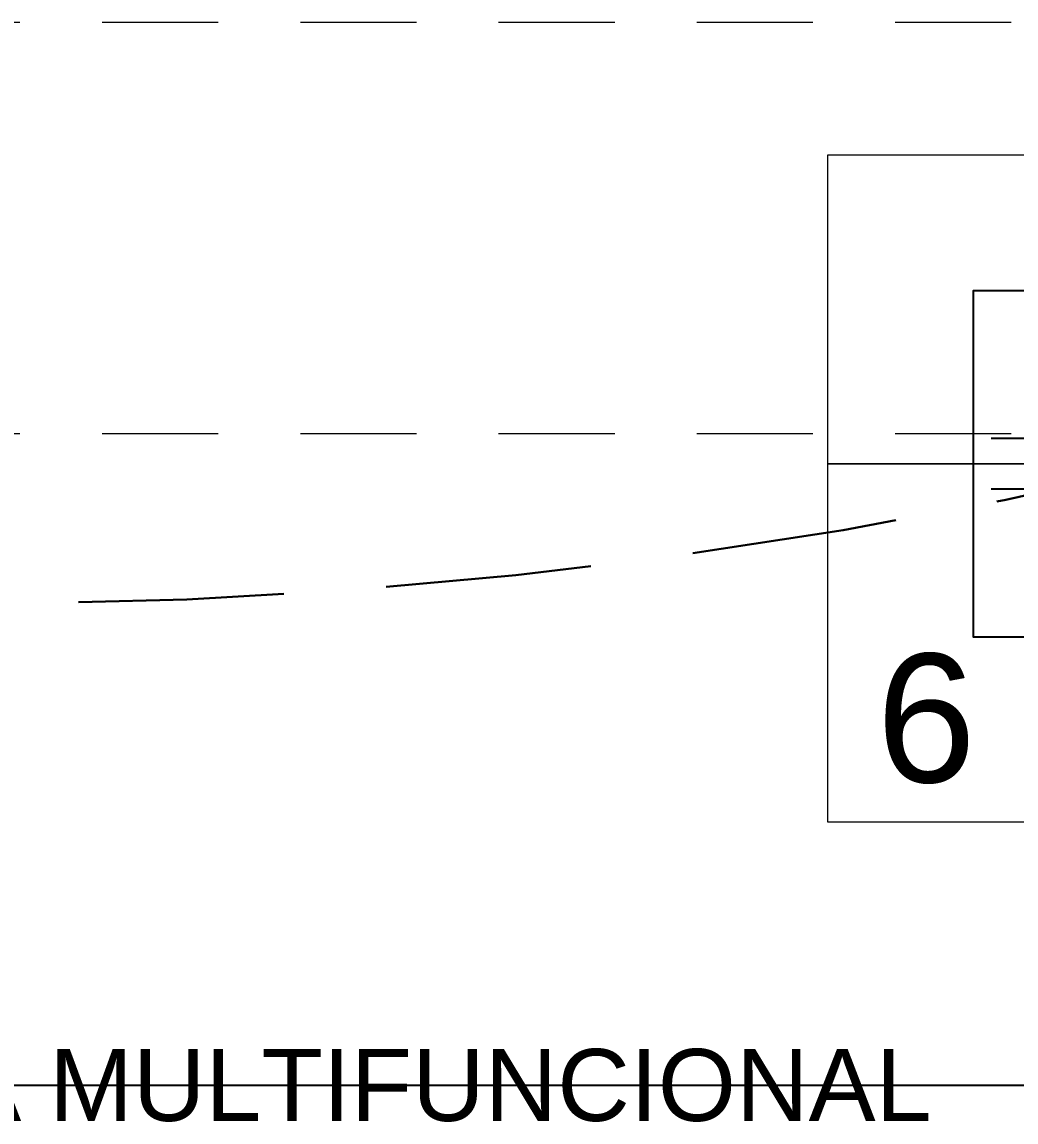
# Model space of a CAD drawing. Header units: inches. Extents: x -19 to 5698, y -728 to 92.
# Drawn here: x 199.295 to 200.504, y 16.063 to 17.4 of the extents above; entities that cross this region are included whole.
import ezdxf

# ---------------------------------------------------------------- set-up
doc = ezdxf.new("R2010")
doc.units = ezdxf.units.IN
doc.header["$MEASUREMENT"] = 0
doc.linetypes.add('HIDDEN', pattern=[0.375, 0.25, -0.125])
doc.linetypes.add('Hidden Line', pattern=[0.195611, 0.141111, -0.0545])
doc.layers.get('0').update_dxf_attribs({"color": 61})
for name, color, linetype, lineweight in [('00 conduct tomacorr', 120, 'HIDDEN', 30), ('00 IE LUZ EMERGENCIA', 253, 'Continuous', 0), ('T.S.', 61, 'Continuous', 25)]:
    doc.layers.add(name, color=color, linetype=linetype, lineweight=lineweight)
for name, color, linetype in [('02 _ ARQ _ ALB _ Mobiliario', 7, 'Continuous'), ('08 _ STR _ EXT _ 09 Vigas', 251, 'Continuous'), ('Notas - Etiquetas', 7, 'Continuous')]:
    doc.layers.add(name, color=color, linetype=linetype)
doc.styles.add('Annotative', font='arial.ttf')
doc.styles.add('Estilo_Generado_4', font='swisse.ttf')
doc.dimstyles.new('Estilo_Generado__8', dxfattribs={"dimtxt": 0.18, "dimasz": 0.0912, "dimexe": 0.18, "dimexo": 0.0625, "dimgap": 0, "dimtad": 0, "dimtih": 1, "dimtoh": 1, "dimdec": 4, "dimzin": 0, "dimdsep": 46, "dimcen": 0.09, "dimadec": 0, "dimazin": 0, "dimtfac": 1, "dimtdec": 4, "dimtmove": 0, "dimatfit": 3, "dimldrblk": 'ARROWHEAD_5', "dimfxl": 1, "dimtolj": 1, "dimtzin": 0, "dimarcsym": 0})

# ---------------------------------------------------------------- blocks, each defined once
blk = doc.blocks.new('ARROWHEAD_5')
at = {"linetype": 'Continuous', "lineweight": 0}
blk.add_hatch(color=0, dxfattribs=at).paths.add_polyline_path([(-1, 0.2679), (0, 0), (-1, -0.2679)])
at = {"color": 0, "linetype": 'Continuous', "lineweight": 0}
blk.add_line((0, 0), (-1, 0), dxfattribs=at)
blk = doc.blocks.new('T.S.')
for p, q in [((2755.0914, 1630.1123), (2755.0914, 1629.8975)), ((2755.153, 1630.1123), (2755.153, 1629.8975))]:
    blk.add_line(p, q)
for points in [[(2754.9116, 1630.1338), (2755.3328, 1630.1338), (2755.3328, 1629.8758), (2754.9116, 1629.8758)], [(2755.0298, 1630.1123), (2755.2146, 1630.1123), (2755.2146, 1629.9403), (2755.0298, 1629.9403)]]:
    blk.add_lwpolyline(points, close=True)
at = {"color": 3, "insert": (2755.3768, 1630.1075), "char_height": 0.07, "attachment_point": 1}
blk.add_mtext_dynamic_manual_height_columns('{\\fVerdana|b0|i0|c0|p34;\\C1;T}', width=0.044429, gutter_width=12.5, heights=[0], dxfattribs=at)

msp = doc.modelspace()

# ---------------------------------------------------------------- linework, layer by layer
at = {"layer": '00 conduct tomacorr'}
msp.add_arc((199.2374, 22.9713), 6.2783, 254.03782, 283.36071, dxfattribs=at)
at = {"layer": '02 _ ARQ _ ALB _ Mobiliario', "color": 175, "linetype": 'Continuous', "lineweight": 13, "flags": 128}
for points in [[(200.2743, 16.863), (200.9243, 16.863), (200.9243, 17.238), (200.2743, 17.238)], [(200.2743, 16.863), (200.2743, 16.428), (200.9243, 16.428), (200.9243, 16.863)]]:
    msp.add_lwpolyline(points, close=True, dxfattribs=at)
at = {"layer": '08 _ STR _ EXT _ 09 Vigas', "color": 251, "linetype": 'Hidden Line', "lineweight": 13, "true_color": 0x636466}
for p, q in [((194.57, 17.4), (215.07, 17.4)), ((194.57, 16.9), (201.07, 16.9))]:
    msp.add_line(p, q, dxfattribs=at)

# ---------------------------------------------------------------- block references
at = {"layer": 'T.S.', "rotation": 270}
msp.add_blockref('T.S.', (-1429.424, 2771.9852), dxfattribs=at)

# ---------------------------------------------------------------- texts
at = {"layer": '00 IE LUZ EMERGENCIA', "style": 'Annotative'}
msp.add_attdef('6', (200.3336, 16.476, 0), '', height=0.1562, dxfattribs=at)
at = {"layer": 'Notas - Etiquetas', "color": 5, "linetype": 'Continuous', "lineweight": 35, "insert": (198.5605, 16.1075), "char_height": 0.0875, "attachment_point": 4, "style": 'Estilo_Generado_4'}
msp.add_mtext('\\A1;{\\pql;\\fSwis721 Ex BT|b0|i0|c0|p34;IMPRESORA MULTIFUNCIONAL}', dxfattribs=at)

# ---------------------------------------------------------------- leaders
at = {"layer": 'Notas - Etiquetas', "color": 144, "linetype": 'Continuous', "lineweight": 13, "annotation_type": 0, "has_hookline": 1, "hookline_direction": 1, "text_width": 2.0495}
msp.add_leader([(200.8177, 16.4839), (200.8177, 16.1075), (198.5605, 16.1075)], dimstyle='Estilo_Generado__8', dxfattribs=at)

doc.saveas('drawing.dxf')
